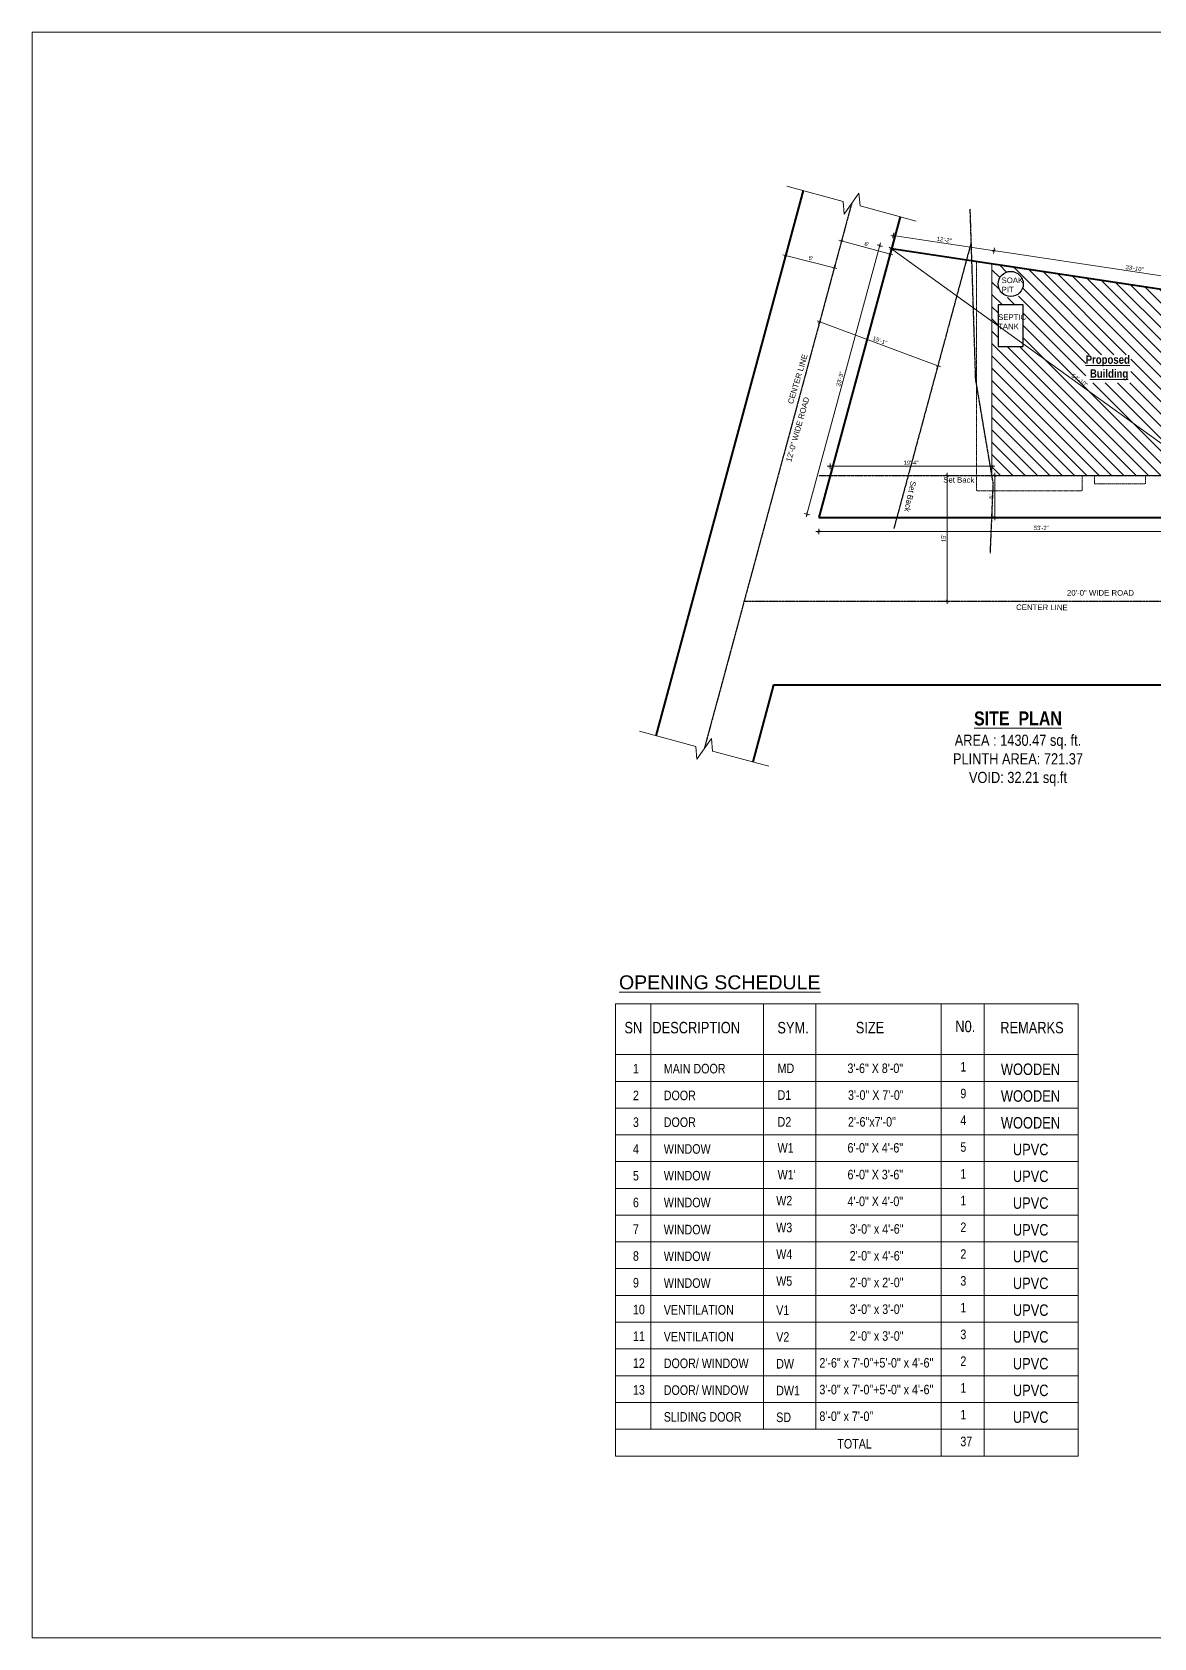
# Model space of a CAD drawing. Header units: inches. Extents: x 136316 to 155547, y -21384 to -17606.
# Drawn here: x 141687 to 143295, y -21384 to -19082 of the extents above; entities that cross this region are included whole.
import ezdxf

# ---------------------------------------------------------------- set-up
doc = ezdxf.new("R2010")
doc.units = ezdxf.units.IN
doc.header["$LTSCALE"] = 0.5
doc.header["$MEASUREMENT"] = 0
doc.header["$PDMODE"] = 66
doc.linetypes.add('CENTER', pattern=[2, 1.25, -0.25, 0.25, -0.25])
doc.linetypes.add('HIDDEN', pattern=[0.375, 0.25, -0.125])
doc.layers.add('A-Hatch', color=7, linetype='Continuous')
doc.layers.add('furniture', color=31, linetype='Continuous')
for name, color, linetype, lineweight in [('annotate', 7, 'Continuous', 9), ('DIM', 4, 'Continuous', 5), ('DIM 1-100', 4, 'Continuous', 13), ('F-FURNITURE', 30, 'Continuous', 13), ('HACTH', 253, 'Continuous', 9), ('Text-100.w', 254, 'Continuous', 9), ('TEXTLAYER', 7, 'Continuous', 18), ('Toilet', 7, 'Continuous', 25), ('wall', 1, 'Continuous', 40)]:
    doc.layers.add(name, color=color, linetype=linetype, lineweight=lineweight)
doc.styles.add('arial', font='arial.ttf')
doc.styles.add('DIM', font='arial.ttf', dxfattribs={"width": 0.8})
doc.styles.get("Standard").update_dxf_attribs({"font": 'arial.ttf'})
doc.dimstyles.new('1 by 96', dxfattribs={"dimtxt": 6, "dimasz": 4, "dimexe": 4, "dimexo": 4, "dimgap": 2, "dimtad": 1, "dimdec": 0, "dimzin": 0, "dimdsep": 46, "dimlunit": 4, "dimtxsty": 'Standard', "dimblk": 'ARCHTICK', "dimcen": 0, "dimdle": 4, "dimadec": 0, "dimazin": 0, "dimtfac": 1, "dimtdec": 0, "dimtix": 1, "dimtofl": 0, "dimtmove": 1, "dimatfit": 3, "dimldrblk": 'ARCHTICK', "dimfxl": 4, "dimfxlon": 1, "dimtolj": 1, "dimtzin": 0, "dimlwd": -1, "dimlwe": -1, "dimarcsym": 0})

# ---------------------------------------------------------------- blocks, each defined once
blk = doc.blocks.new('_ArchTick')
at = {"color": 0, "linetype": 'ByBlock', "const_width": 0.15}
blk.add_lwpolyline([(-0.5, -0.5), (0.5, 0.5)], dxfattribs=at)
blk = doc.blocks.new('*D189')
at = {"layer": 'Defpoints', "color": 0, "ltscale": 100, "transparency": 16777216}
for p in [(142849.5, -19371.5), (142916.4, -19399.9), (142919, -19390.3)]:
    blk.add_point(p, dxfattribs=at)
at = {"layer": 'DIM', "color": 0, "ltscale": 100, "transparency": 16777216}
for p, q in [((142843, -19380), (142920.3, -19400.9)), ((142847.7, -19378.2), (142845.9, -19384.9)), ((142917.2, -19397), (142915.4, -19403.7))]:
    blk.add_line(p, q, dxfattribs=at)
at = {"layer": 'DIM', "color": 0, "ltscale": 100, "transparency": 16777216, "xscale": 4, "yscale": 4, "zscale": 4}
for p, rotation in [((142846.9, -19381.1), 164.8724412294247), ((142916.4, -19399.9), 344.8724412294247)]:
    blk.add_blockref('_ArchTick', p, dxfattribs=dict(at, rotation=rotation))
at = {"layer": 'DIM', "color": 0, "ltscale": 100, "transparency": 16777216, "insert": (142883, -19385.6), "char_height": 6, "attachment_point": 5, "rotation": 344.8724}
blk.add_mtext("\\A1;6'", dxfattribs=at)
blk = doc.blocks.new('*D190')
at = {"layer": 'Defpoints', "color": 0, "ltscale": 100, "transparency": 16777216}
for p in [(142766.7, -19401.7), (142766.7, -19401.7), (142836.6, -19419.3)]:
    blk.add_point(p, dxfattribs=at)
at = {"layer": 'DIM', "color": 0, "ltscale": 100, "transparency": 16777216}
for p, q in [((142840.4, -19420.3), (142762.9, -19400.7)), ((142766.7, -19401.7), (142767.7, -19397.8)), ((142836.6, -19419.3), (142837.5, -19415.4))]:
    blk.add_line(p, q, dxfattribs=at)
at = {"layer": 'DIM', "color": 0, "ltscale": 100, "transparency": 16777216, "xscale": 4, "yscale": 4, "zscale": 4}
for p, rotation in [((142766.7, -19401.7), 165.8508285675572), ((142836.6, -19419.3), 345.8508285675571)]:
    blk.add_blockref('_ArchTick', p, dxfattribs=dict(at, rotation=rotation))
at = {"layer": 'DIM', "color": 0, "ltscale": 100, "transparency": 16777216, "insert": (142802.9, -19405.6), "char_height": 6, "attachment_point": 5, "rotation": 345.8508}
blk.add_mtext("\\A1;6'", dxfattribs=at)
blk = doc.blocks.new('*D191')
at = {"layer": 'Defpoints', "color": 0, "ltscale": 100, "transparency": 16777216}
for p in [(142815.5, -19497), (142984.9, -19560.1), (142984.9, -19560.1)]:
    blk.add_point(p, dxfattribs=at)
at = {"layer": 'DIM', "color": 0, "ltscale": 100, "transparency": 16777216}
for p, q in [((142811.8, -19495.6), (142988.7, -19561.5)), ((142815.5, -19497), (142814.1, -19500.8)), ((142984.9, -19560.1), (142983.6, -19563.9))]:
    blk.add_line(p, q, dxfattribs=at)
at = {"layer": 'DIM', "color": 0, "ltscale": 100, "transparency": 16777216, "xscale": 4, "yscale": 4, "zscale": 4}
for p, rotation in [((142815.5, -19497), 159.5719823471452), ((142984.9, -19560.1), 339.5719823471452)]:
    blk.add_blockref('_ArchTick', p, dxfattribs=dict(at, rotation=rotation))
at = {"layer": 'DIM', "color": 0, "ltscale": 100, "transparency": 16777216, "insert": (142902, -19523.8), "char_height": 6, "attachment_point": 5, "rotation": 339.572}
blk.add_mtext('\\A1;15\'-1"', dxfattribs=at)
blk = doc.blocks.new('*D192')
at = {"layer": 'Defpoints', "color": 0, "transparency": 16777216}
for p in [(142998.4, -19717.4), (142998.4, -19717.4), (142998.4, -19897.4)]:
    blk.add_point(p, dxfattribs=at)
at = {"layer": 'DIM 1-100', "color": 0, "transparency": 16777216}
for p, q in [((142998.4, -19717.4), (142994.4, -19717.4)), ((142998.4, -19901.4), (142998.4, -19713.4)), ((142998.4, -19897.4), (142994.4, -19897.4))]:
    blk.add_line(p, q, dxfattribs=at)
at = {"layer": 'DIM 1-100', "color": 0, "transparency": 16777216, "xscale": 4, "yscale": 4, "zscale": 4}
for p, rotation in [((142998.4, -19717.4), 90), ((142998.4, -19897.4), 270)]:
    blk.add_blockref('_ArchTick', p, dxfattribs=dict(at, rotation=rotation))
at = {"layer": 'DIM 1-100', "color": 0, "transparency": 16777216, "insert": (142993.3, -19807.4), "char_height": 6, "attachment_point": 5, "rotation": 90}
blk.add_mtext("\\A1;15'", dxfattribs=at)
blk = doc.blocks.new('*D193')
at = {"layer": 'Defpoints', "color": 0, "transparency": 16777216}
for p in [(142918.5, -19392.3), (143065.5, -19394.9), (143062.6, -19414)]:
    blk.add_point(p, dxfattribs=at)
at = {"layer": 'DIM 1-100', "color": 0, "transparency": 16777216}
for p, q in [((142917.4, -19372.5), (143069.4, -19395.5)), ((142920.7, -19377.1), (142921.9, -19369.2)), ((143064.9, -19398.8), (143066.1, -19390.9))]:
    blk.add_line(p, q, dxfattribs=at)
at = {"layer": 'DIM 1-100', "color": 0, "transparency": 16777216, "xscale": 4, "yscale": 4, "zscale": 4}
for p, rotation in [((142921.3, -19373.1), 171.4141303900678), ((143065.5, -19394.9), 351.4141303900677)]:
    blk.add_blockref('_ArchTick', p, dxfattribs=dict(at, rotation=rotation))
at = {"layer": 'DIM 1-100', "color": 0, "transparency": 16777216, "insert": (142994.2, -19379.1), "char_height": 6, "attachment_point": 5, "rotation": 351.4141}
blk.add_mtext('\\A1;12\'-2"', dxfattribs=at)
blk = doc.blocks.new('*D194')
at = {"layer": 'Defpoints', "color": 0, "transparency": 16777216}
for p in [(143062.6, -19414), (143467.2, -19455.5), (143464.3, -19474.7)]:
    blk.add_point(p, dxfattribs=at)
at = {"layer": 'DIM 1-100', "color": 0, "transparency": 16777216}
for p, q in [((143061.5, -19394.3), (143471.1, -19456.1)), ((143064.9, -19398.8), (143066.1, -19390.9)), ((143466.6, -19459.5), (143467.8, -19451.6))]:
    blk.add_line(p, q, dxfattribs=at)
at = {"layer": 'DIM 1-100', "color": 0, "transparency": 16777216, "xscale": 4, "yscale": 4, "zscale": 4}
for p, rotation in [((143065.5, -19394.9), 171.4141303900433), ((143467.2, -19455.5), 351.4141303900433)]:
    blk.add_blockref('_ArchTick', p, dxfattribs=dict(at, rotation=rotation))
at = {"layer": 'DIM 1-100', "color": 0, "transparency": 16777216, "insert": (143267.1, -19420.2), "char_height": 6, "attachment_point": 5, "rotation": 351.4141}
blk.add_mtext('\\A1;33\'-10"', dxfattribs=at)
blk = doc.blocks.new('*D197')
at = {"layer": 'Defpoints', "color": 0, "transparency": 16777216}
for p in [(142814.3, -19777.4), (143452.3, -19777.4), (142814.3, -19797.6)]:
    blk.add_point(p, dxfattribs=at)
at = {"layer": 'DIM 1-100', "color": 0, "transparency": 16777216}
for p, q in [((143456.3, -19797.6), (142810.3, -19797.6)), ((142814.3, -19793.6), (142814.3, -19801.6)), ((143452.3, -19793.6), (143452.3, -19801.6))]:
    blk.add_line(p, q, dxfattribs=at)
at = {"layer": 'DIM 1-100', "color": 0, "transparency": 16777216, "xscale": 4, "yscale": 4, "zscale": 4, "rotation": 180}
blk.add_blockref('_ArchTick', (142814.3, -19797.6), dxfattribs=at)
at = {"layer": 'DIM 1-100', "color": 0, "transparency": 16777216, "xscale": 4, "yscale": 4, "zscale": 4}
blk.add_blockref('_ArchTick', (143452.3, -19797.6), dxfattribs=at)
at = {"layer": 'DIM 1-100', "color": 0, "transparency": 16777216, "insert": (143133.3, -19792.5), "char_height": 6, "attachment_point": 5}
blk.add_mtext('\\A1;53\'-2"', dxfattribs=at)
blk = doc.blocks.new('*D73')
at = {"layer": 'Defpoints', "color": 0, "transparency": 16777216}
for p in [(142901.6, -19387.7), (142918.5, -19392.3), (142814.3, -19777.4)]:
    blk.add_point(p, dxfattribs=at)
at = {"layer": 'DIM 1-100', "color": 0, "transparency": 16777216}
for p, q in [((142796.4, -19776.7), (142902.7, -19383.8)), ((142905.5, -19388.8), (142897.8, -19386.7)), ((142801.4, -19773.9), (142793.6, -19771.8))]:
    blk.add_line(p, q, dxfattribs=at)
at = {"layer": 'DIM 1-100', "color": 0, "transparency": 16777216, "xscale": 4, "yscale": 4, "zscale": 4}
for p, rotation in [((142901.6, -19387.7), 74.87244122966399), ((142797.5, -19772.9), 254.872441229664)]:
    blk.add_blockref('_ArchTick', p, dxfattribs=dict(at, rotation=rotation))
at = {"layer": 'DIM 1-100', "color": 0, "transparency": 16777216, "insert": (142844.7, -19579), "char_height": 6, "attachment_point": 5, "rotation": 74.8724}
blk.add_mtext('\\A1;33\'-3"', dxfattribs=at)
blk = doc.blocks.new('*D74')
at = {"layer": 'Defpoints', "color": 0, "transparency": 16777216}
for p in [(142918.5, -19392.3), (143452.3, -19777.4), (143452.3, -19777.4)]:
    blk.add_point(p, dxfattribs=at)
at = {"layer": 'DIM 1-100', "color": 0, "transparency": 16777216}
for p, q in [((142915.2, -19389.9), (143455.6, -19779.8)), ((142918.5, -19392.3), (142920.8, -19389)), ((143452.3, -19777.4), (143454.7, -19774.2))]:
    blk.add_line(p, q, dxfattribs=at)
at = {"layer": 'DIM 1-100', "color": 0, "transparency": 16777216, "xscale": 4, "yscale": 4, "zscale": 4}
for p, rotation in [((142918.5, -19392.3), 144.1906903498436), ((143452.3, -19777.4), 324.1906903498436)]:
    blk.add_blockref('_ArchTick', p, dxfattribs=dict(at, rotation=rotation))
at = {"layer": 'DIM 1-100', "color": 0, "transparency": 16777216, "insert": (143188.4, -19580.7), "char_height": 6, "attachment_point": 5, "rotation": 324.1907}
blk.add_mtext('\\A1;54\'-10"', dxfattribs=at)
blk = doc.blocks.new('*D198')
at = {"layer": 'Defpoints', "color": 0, "transparency": 16777216}
for p in [(142830.5, -19704.1), (142830.5, -19717.4), (143062.6, -19717.4)]:
    blk.add_point(p, dxfattribs=at)
at = {"layer": 'DIM 1-100', "color": 0, "transparency": 16777216}
for p, q in [((143066.6, -19704.1), (142826.5, -19704.1)), ((142830.5, -19708.1), (142830.5, -19700.1)), ((143062.6, -19708.1), (143062.6, -19700.1))]:
    blk.add_line(p, q, dxfattribs=at)
at = {"layer": 'DIM 1-100', "color": 0, "transparency": 16777216, "xscale": 4, "yscale": 4, "zscale": 4, "rotation": 180}
blk.add_blockref('_ArchTick', (142830.5, -19704.1), dxfattribs=at)
at = {"layer": 'DIM 1-100', "color": 0, "transparency": 16777216, "xscale": 4, "yscale": 4, "zscale": 4}
blk.add_blockref('_ArchTick', (143062.6, -19704.1), dxfattribs=at)
at = {"layer": 'DIM 1-100', "color": 0, "transparency": 16777216, "insert": (142946.6, -19699), "char_height": 6, "attachment_point": 5}
blk.add_mtext('\\A1;19\'-4"', dxfattribs=at)
blk = doc.blocks.new('*D199')
at = {"layer": 'Defpoints', "color": 0, "transparency": 16777216}
for p in [(143062.6, -19717.4), (143066.7, -19717.4), (143062.6, -19777.4)]:
    blk.add_point(p, dxfattribs=at)
at = {"layer": 'DIM 1-100', "color": 0, "transparency": 16777216}
for p, q in [((143066.6, -19717.4), (143070.7, -19717.4)), ((143066.7, -19781.4), (143066.7, -19713.4)), ((143066.6, -19777.4), (143070.7, -19777.4))]:
    blk.add_line(p, q, dxfattribs=at)
at = {"layer": 'DIM 1-100', "color": 0, "transparency": 16777216, "xscale": 4, "yscale": 4, "zscale": 4}
for p, rotation in [((143066.7, -19717.4), 90), ((143066.7, -19777.4), 270)]:
    blk.add_blockref('_ArchTick', p, dxfattribs=dict(at, rotation=rotation))
at = {"layer": 'DIM 1-100', "color": 0, "transparency": 16777216, "insert": (143061.7, -19747.4), "char_height": 6, "attachment_point": 5, "rotation": 90}
blk.add_mtext("\\A1;5'", dxfattribs=at)

msp = doc.modelspace()

# ---------------------------------------------------------------- hatches: boundary and pattern name
at = {"layer": 'A-Hatch'}
h = msp.add_hatch(dxfattribs=at)
h.set_pattern_fill('ANSI31', color=256, scale=100, angle=-90)
h.set_pattern_definition([(315, (162704.075, 123376.436), (8.8388348, 8.8388348), [])])
h.paths.add_polyline_path([(143107.5, -19532.5), (143071.5, -19532.5), (143071.5, -19472.5), (143107.5, -19472.5)], flags=16)
h.paths.add_polyline_path([(143315.7, -19544.2), (143315.7, -19467), (143320.7, -19467), (143320.7, -19462.1), (143375.3, -19470.3), (143375.3, -19544.2)], flags=16)
h.paths.add_polyline_path([(143101, -19485.9), (143101, -19529.3), (143075.6, -19529.3), (143075.6, -19485.9)], flags=0)
h.paths.add_polyline_path([(143197.1, -19544.1), (143197.1, -19584.5), (143261.8, -19584.5), (143261.8, -19544.1)], flags=16)
edge = h.paths.add_edge_path()
edge.add_arc((143089.5, -19442.6), 18, 217.8297, 308.7167)
edge.add_line((143100.8, -19456.7), (143100.8, -19462.1))
edge.add_line((143100.8, -19462.1), (143075.3, -19462.1))
edge.add_line((143075.3, -19462.1), (143075.3, -19453.7))
edge = h.paths.add_edge_path()
edge.add_arc((143089.5, -19442.6), 18, 123.0303, 142.1816)
edge.add_line((143075.3, -19431.6), (143075.3, -19427.5))
edge.add_line((143075.3, -19427.5), (143079.7, -19427.5))
edge = h.paths.add_edge_path()
edge.add_arc((143089.5, -19442.6), 18, 51.2947, 56.981)
edge.add_line((143099.3, -19427.5), (143100.8, -19427.5))
edge.add_line((143100.8, -19427.5), (143100.8, -19428.6))
edge = h.paths.add_edge_path()
edge.add_arc((143089.5, -19442.6), 18, 0, 360)
h.paths.add_polyline_path([(143062.6, -19717.4), (143454.7, -19717.4), (143464.3, -19474.7), (143062.6, -19414)])

# ---------------------------------------------------------------- linework, layer by layer
at = {"layer": 'annotate'}
for p, q in [((142522.8, -20474.9), (142522.8, -21123.4)), ((142522.8, -20474.9), (143186.1, -20474.9)), ((142573.4, -20474.9), (142573.4, -21085)), ((142734.9, -20474.9), (142734.9, -21085)), ((142810.2, -20474.9), (142810.2, -21085)), ((142989.6, -20474.9), (142989.6, -21123.4)), ((143051.6, -20474.9), (143051.6, -21123.4)), ((143186.1, -20474.9), (143186.1, -21123.4)), ((142522.8, -20547.7), (143186.1, -20547.7)), ((142522.8, -20586.1), (143186.1, -20586.1)), ((142522.8, -20624.5), (143186.1, -20624.5)), ((142522.8, -20662.8), (143186.1, -20662.8)), ((142522.8, -20701.2), (143186.1, -20701.2)), ((142522.8, -20739.6), (143186.1, -20739.6)), ((142522.8, -20778), (143186.1, -20778)), ((142522.8, -20816.3), (143186.1, -20816.3)), ((142522.8, -20854.7), (143186.1, -20854.7)), ((142522.8, -20893.1), (143186.1, -20893.1)), ((142522.8, -20931.5), (143186.1, -20931.5)), ((142522.8, -20969.8), (143186.1, -20969.8)), ((142522.8, -21008.2), (143186.1, -21008.2)), ((142522.8, -21046.6), (143186.1, -21046.6)), ((142522.8, -21085), (143186.1, -21085)), ((142522.8, -21123.4), (143186.1, -21123.4))]:
    msp.add_line(p, q, dxfattribs=at)
at = {"layer": 'DIM 1-100', "linetype": 'Continuous'}
for points in [[(142768.7, -19302.4), (142849.3, -19324.2), (142850.9, -19342.4), (142871.9, -19312.5), (142873.5, -19330.7), (142954.1, -19352.5)], [(142557.4, -20084.1), (142638, -20105.9), (142639.5, -20124.1), (142660.6, -20094.3), (142662.1, -20112.5), (142742.7, -20134.3)]]:
    msp.add_lwpolyline(points, dxfattribs=at)
at = {"layer": 'DIM 1-100'}
msp.add_lwpolyline([(143464.3, -19474.7), (143454.7, -19717.4), (143062.6, -19717.4), (143062.6, -19414), (143463.8, -19474.6)], dxfattribs=at)
at = {"layer": 'F-FURNITURE'}
msp.add_lwpolyline([(141686.5, -19081.5), (147066.1, -19081.5), (147066.1, -21384.2), (141686.5, -21384.2)], close=True, dxfattribs=at)
at = {"layer": 'furniture', "ltscale": 7}
msp.add_lwpolyline([(143071.5, -19532.5), (143107.5, -19532.5), (143107.5, -19472.5), (143071.5, -19472.5)], close=True, dxfattribs=at)
msp.add_circle((143089.5, -19442.6), 18, dxfattribs=at)
at = {"layer": 'HACTH', "linetype": 'HIDDEN', "ltscale": 0.3}
for p, q in [((143040.3, -19588.2), (143040.3, -19410.7)), ((143040.3, -19410.7), (143074.6, -19415.8)), ((143040.3, -19588.2), (143040.3, -19739.4)), ((143192.1, -19739.4), (143192.1, -19717.4)), ((143209.5, -19729.4), (143209.5, -19717.4)), ((143209.5, -19729.4), (143209.5, -19717.4)), ((143221.5, -19729.4), (143209.5, -19729.4)), ((143221.5, -19729.4), (143209.5, -19729.4)), ((143221.5, -19729.4), (143282.7, -19729.4)), ((143221.5, -19729.4), (143282.7, -19729.4)), ((143282.7, -19717.4), (143282.7, -19729.4)), ((143282.7, -19717.4), (143282.7, -19729.4)), ((143040.3, -19739.4), (143192.1, -19739.4))]:
    msp.add_line(p, q, dxfattribs=at)
at = {"layer": 'Toilet', "linetype": 'CENTER', "ltscale": 0.5}
for p, q in [((142861.4, -19327.5), (142650.1, -20109.2)), ((142707.3, -19897.4), (143502.7, -19897.4))]:
    msp.add_line(p, q, dxfattribs=at)
at = {"layer": 'Toilet', "linetype": 'HIDDEN', "ltscale": 2}
for p, q in [((143032.9, -19382.7), (142922, -19793.1)), ((142814.3, -19717.4), (143454.7, -19717.4))]:
    msp.add_line(p, q, dxfattribs=at)
at = {"layer": 'Toilet'}
msp.add_line((143062.6, -19768.4), (143062.6, -19777.4), dxfattribs=at)
msp.add_line((143062.6, -19768.4), (143062.6, -19777.4), dxfattribs=at)
at = {"layer": 'Toilet', "linetype": 'HIDDEN', "ltscale": 2}
msp.add_lwpolyline([(143060.3, -19828.6), (143064.5, -19729), (143039.3, -19579.4), (143031.4, -19334.9)], dxfattribs=at)
at = {"layer": 'wall'}
for p, q in [((142791.9, -19308.7), (142580.5, -20090.4)), ((142930.9, -19346.3), (142814.3, -19777.4)), ((143464.3, -19474.7), (142918.5, -19392.3)), ((143464.3, -19474.7), (143074.6, -19415.8)), ((142814.3, -19777.4), (142864.1, -19777.4)), ((142864.1, -19777.4), (143452.3, -19777.4)), ((142749.4, -20017.4), (142719.6, -20128)), ((142749.4, -20017.4), (143502.7, -20017.4))]:
    msp.add_line(p, q, dxfattribs=at)
msp.add_lwpolyline([(143416.7, -19717.4), (143454.7, -19717.4), (143464.3, -19474.7), (143074.6, -19415.8)], dxfattribs=at)

# ---------------------------------------------------------------- texts
at = {"layer": 'annotate', "style": 'DIM'}
for s, insert, char_height, attachment_point in [('{\\fArial|b0|i0|c0|p34;SN}', (142535.7, -20500.8), 16.448, 1), ('{\\fArial|b0|i0|c0|p34;DESCRIPTION}', (142575.8, -20500.8), 16.448, 1), ('{\\fArial|b0|i0|c0|p34;SYM.}', (142755, -20500.9), 16.448, 1), ('{\\fArial|b0|i0|c0|p34;SIZE}', (142867.4, -20500.8), 16.448, 1), ('{\\fArial|b0|i0|c0|p34;N0.}', (143010.1, -20499.1), 16.448, 1), ('{\\fArial|b0|i0|c0|p34;REMARKS}', (143074.5, -20500.8), 16.448, 1), ('{\\fArial|b0|i0|c0|p34;1}', (142547.9, -20561), 13.706, 1), ('MAIN DOOR ', (142592.1, -20561), 13.71, 1), ('MD', (142755.3, -20560.5), 13.71, 1), ('3\'-6" X 8\'-0"', (142855.5, -20560.5), 13.706, 1), ('1', (143017.3, -20558.3), 13.7, 1), ('{\\fArial|b0|i0|c0|p34;WOODEN}', (143075.4, -20560.5), 16.448, 1), ('{\\fArial|b0|i0|c0|p34;2}', (142547.9, -20599.4), 13.706, 1), ('{\\fArial|b0|i0|c0|p34;DOOR }', (142592.1, -20599.4), 13.706, 1), ('D1', (142755.3, -20598.9), 13.71, 1), ('3\'-0" X 7\'-0"', (142856.2, -20598.9), 13.706, 1), ('9', (143017.3, -20596.7), 13.7, 1), ('{\\fArial|b0|i0|c0|p34;WOODEN}', (143075.4, -20598.9), 16.448, 1), ('{\\fArial|b0|i0|c0|p34;3}', (142547.9, -20637.8), 13.706, 1), ('{\\fArial|b0|i0|c0|p34;DOOR }', (142592.1, -20637.8), 13.706, 1), ('D2', (142755.3, -20637.3), 13.71, 1), ('2\'-6"x7\'-0"', (142856.2, -20637.3), 13.706, 1), ('{\\fArial|b0|i0|c0|p34;WOODEN}', (143075.4, -20637.3), 16.448, 1), ('{\\fArial|b0|i0|c0|p34;4}', (142547.9, -20676.2), 13.706, 1), ('WINDOW ', (142592.1, -20676.2), 13.71, 1), ('W1', (142755.3, -20688.4), 13.71, 7), ('6\'-0" X 4\'-6"', (142855.5, -20688.4), 13.706, 7), ('5', (143017.3, -20673.4), 13.7, 1), ('UPVC', (143092.6, -20675.6), 16.45, 1), ('{\\fArial|b0|i0|c0|p34;5}', (142547.9, -20714.5), 13.706, 1), ('WINDOW ', (142592.1, -20714.5), 13.71, 1), ("W1'", (142755.3, -20726.8), 13.71, 7), ('6\'-0" X 3\'-6"', (142855.5, -20726.8), 13.706, 7), ('UPVC', (143092.6, -20714), 16.45, 1), ('{\\fArial|b0|i0|c0|p34;6}', (142547.9, -20752.9), 13.706, 1), ('WINDOW ', (142592.1, -20752.9), 13.71, 1), ('W2', (142753.3, -20750.4), 13.71, 1), ('4\'-0" X 4\'-0"', (142855.5, -20765.2), 13.706, 7), ('{\\fArial|b0|i0|c0|p34;1}', (143017.3, -20750.2), 13.706, 1), ('UPVC', (143092.6, -20752.4), 16.45, 1), ('{\\fArial|b0|i0|c0|p34;WINDOW}', (142592.1, -20791.8), 13.706, 1), ('W3', (142753.3, -20788.8), 13.71, 1), ('3\'-0" x 4\'-6"', (142858.6, -20790.9), 13.706, 1), ('2', (143017.3, -20788.5), 13.7, 1), ('UPVC', (143092.6, -20790.8), 16.45, 1), ('{\\fArial|b0|i0|c0|p34;WINDOW}', (142592.1, -20830.1), 13.706, 1), ('W4', (142753.3, -20827.1), 13.71, 1), ('2\'-0" x 4\'-6"', (142858.6, -20829.3), 13.706, 1), ('2', (143017.3, -20826.9), 13.7, 1), ('UPVC', (143092.6, -20829.1), 16.45, 1), ('{\\fArial|b0|i0|c0|p34;WINDOW}', (142592.1, -20868.5), 13.706, 1), ('W5', (142753.3, -20865.5), 13.71, 1), ('2\'-0" x 2\'-0"', (142858.6, -20867.6), 13.706, 1), ('3', (143017.3, -20865.3), 13.7, 1), ('UPVC', (143092.6, -20867.5), 16.45, 1), ('{\\fArial|b0|i0|c0|p34;VENTILATION}', (142592.1, -20906.9), 13.706, 1), ('{\\fArial|b0|i0|c0|p34;V1}', (142753.3, -20907.5), 13.706, 1), ('3\'-0" x 3\'-0"', (142858.6, -20906), 13.706, 1), ('UPVC', (143092.6, -20905.9), 16.45, 1), ('{\\fArial|b0|i0|c0|p34;VENTILATION}', (142592.1, -20945.3), 13.706, 1), ('V2', (142753.3, -20945.8), 13.71, 1), ('2\'-0" x 3\'-0"', (142858.6, -20944.4), 13.706, 1), ('3', (143017.3, -20942.1), 13.7, 1), ('UPVC', (143092.6, -20944.3), 16.45, 1), ('DOOR/ WINDOW', (142592.1, -20983.6), 13.706, 1), ('DW', (142753.3, -20984.2), 13.71, 1), ('2\'-6" x 7\'-0"+5\'-0" x 4\'-6\'\'', (142815.2, -20982.8), 13.706, 1), ('2', (143017.3, -20980.4), 13.7, 1), ('UPVC', (143092.6, -20982.7), 16.45, 1), ('DOOR/ WINDOW', (142592.1, -21022), 13.706, 1), ('DW1', (142753.3, -21022.6), 13.71, 1), ('3\'-0" x 7\'-0"+5\'-0" x 4\'-6\'\'', (142815.2, -21021.2), 13.706, 1), ('1', (143017.3, -21018.8), 13.7, 1), ('UPVC', (143092.6, -21021), 16.45, 1), ('SLIDING DOOR', (142592.1, -21060.4), 13.706, 1), ('SD', (142753.3, -21061), 13.71, 1), ('8\'-0" x 7\'-0"', (142815.2, -21059.5), 13.706, 1), ('1', (143017.3, -21057.2), 13.7, 1), ('UPVC', (143092.6, -21059.4), 16.45, 1), ('TOTAL', (142841, -21098.9), 13.71, 1)]:
    msp.add_mtext(s, dxfattribs=dict(at, insert=insert, char_height=char_height, attachment_point=attachment_point))
at = {"layer": 'annotate', "attachment_point": 1, "style": 'DIM'}
for s, insert, char_height, width in [('4', (143017.3, -20635), 13.7, 14.563), ('1', (143017.3, -20711.8), 13.7, 7.263), ('{\\fArial|b0|i0|c0|p34;7}', (142547.9, -20791.3), 13.706, 1.504), ('8', (142547.9, -20829.7), 13.7, 1.504), ('9', (142547.9, -20868), 13.7, 1.504), ('10', (142547.9, -20906.4), 13.71, 1.504), ('1', (143017.3, -20903.7), 13.7, 0.589), ('11', (142547.9, -20944.8), 13.71, 1.504), ('12', (142547.9, -20983.2), 13.71, 1.504), ('13', (142547.9, -21021.6), 13.71, 1.504), ('37', (143017.3, -21095.6), 13.71, 4.039)]:
    msp.add_mtext(s, dxfattribs=dict(at, insert=insert, char_height=char_height, width=width))
at = {"layer": 'Text-100.w', "attachment_point": 2, "style": 'arial'}
for s, insert, char_height, width in [('\\A1;{\\fArial Narrow|b1|i0|c0|p34;\\LProposed\\P Building}', (143228.6, -19545.1), 12, 569.102), ('\\A1;{\\fArial Narrow|b1|i0|c0|p34;\\LSITE  PLAN\\P\\fArial Narrow|b0|i0|c0|p34;\\H0.8x;\\lAREA : 1430.47 sq. ft.\\PPLINTH AREA: 721.37\\PVOID: 32.21 sq.ft}', (143099.9, -20055.6), 20, 569.102), ('{\\LOPENING SCHEDULE}', (142672.3, -20434.1), 20, 940.971)]:
    msp.add_mtext(s, dxfattribs=dict(at, insert=insert, char_height=char_height, width=width))
at = {"layer": 'TEXTLAYER', "ltscale": 5, "char_height": 8, "attachment_point": 1}
for s, insert, width, rotation in [('{\\fArial|b0|i0|c0|p34;SOAK \\PPIT}', (143076.4, -19433.4), 90.522, 0.0057), ('{\\fArial|b0|i0|c0|p34;SEPTIC \\PTANK}', (143071.3, -19486.2), 90.522, 0.0057), ('{\\fArial|b0|i0|c0|p34;CENTER LINE}', (142769.5, -19613.2), 90.522, 73.2185), ('{\\fArial|b0|i0|c0|p34;12\'-0" WIDE ROAD}', (142767, -19696.4), 128.75, 74.1733), ('{\\fArial|b0|i0|c0|p34;Set Back}', (142954.1, -19726.4), 128.75, 257.7848), ('{\\fArial|b0|i0|c0|p34;Set Back}', (142992.8, -19719.4), 128.75, 359.4478), ('{\\fArial|b0|i0|c0|p34;20\'-0" WIDE ROAD}', (143170.1, -19881.6), 128.75, 0.0057), ('{\\fArial|b0|i0|c0|p34;CENTER LINE}', (143097.3, -19902.2), 90.522, 359.7903)]:
    msp.add_mtext(s, dxfattribs=dict(at, insert=insert, width=width, rotation=rotation))

# ---------------------------------------------------------------- dimensions: what is measured, and where the dimension line sits
at = {"layer": 'DIM', "ltscale": 100}
for p1, p2, distance, picture, middle in [((142849.5, -19371.5), (142919, -19390.3), -9.9, '*D189', (142883, -19385.6)), ((142836.6, -19419.3), (142766.7, -19401.7), 0, '*D190', (142802.9, -19405.6)), ((142815.5, -19497), (142984.9, -19560.1), 0, '*D191', (142902, -19523.8))]:
    dim = msp.add_aligned_dim(p1=p1, p2=p2, distance=distance, dimstyle='1 by 96', override={"dimfxl": 3, "dimarcsym": 1}, dxfattribs=at)
    dim.commit()
    dim.dimension.update_dxf_attribs({"geometry": picture, "text_midpoint": middle})
at = {"layer": 'DIM 1-100'}
for p1, p2, distance, picture, middle in [((142814.3, -19777.4), (142918.5, -19392.3), 17.4, '*D73', (142844.7, -19579)), ((142918.5, -19392.3), (143062.6, -19414), 19.3, '*D193', (142994.2, -19379.1)), ((142918.5, -19392.3), (143452.3, -19777.4), 0, '*D74', (143188.4, -19580.7)), ((143062.6, -19414), (143464.3, -19474.7), 19.3, '*D194', (143267.1, -19420.2)), ((143062.6, -19717.4), (142830.5, -19717.4), -13.3, '*D198', (142946.6, -19699)), ((142998.4, -19897.4), (142998.4, -19717.4), 0, '*D192', (142993.3, -19807.4)), ((143062.6, -19777.4), (143062.6, -19717.4), -4.2, '*D199', (143061.7, -19747.4)), ((143452.3, -19777.4), (142814.3, -19777.4), 20.2, '*D197', (143133.3, -19792.5))]:
    dim = msp.add_aligned_dim(p1=p1, p2=p2, distance=distance, dimstyle='1 by 96', dxfattribs=at)
    dim.commit()
    dim.dimension.update_dxf_attribs({"geometry": picture, "text_midpoint": middle})

doc.saveas('drawing.dxf')
